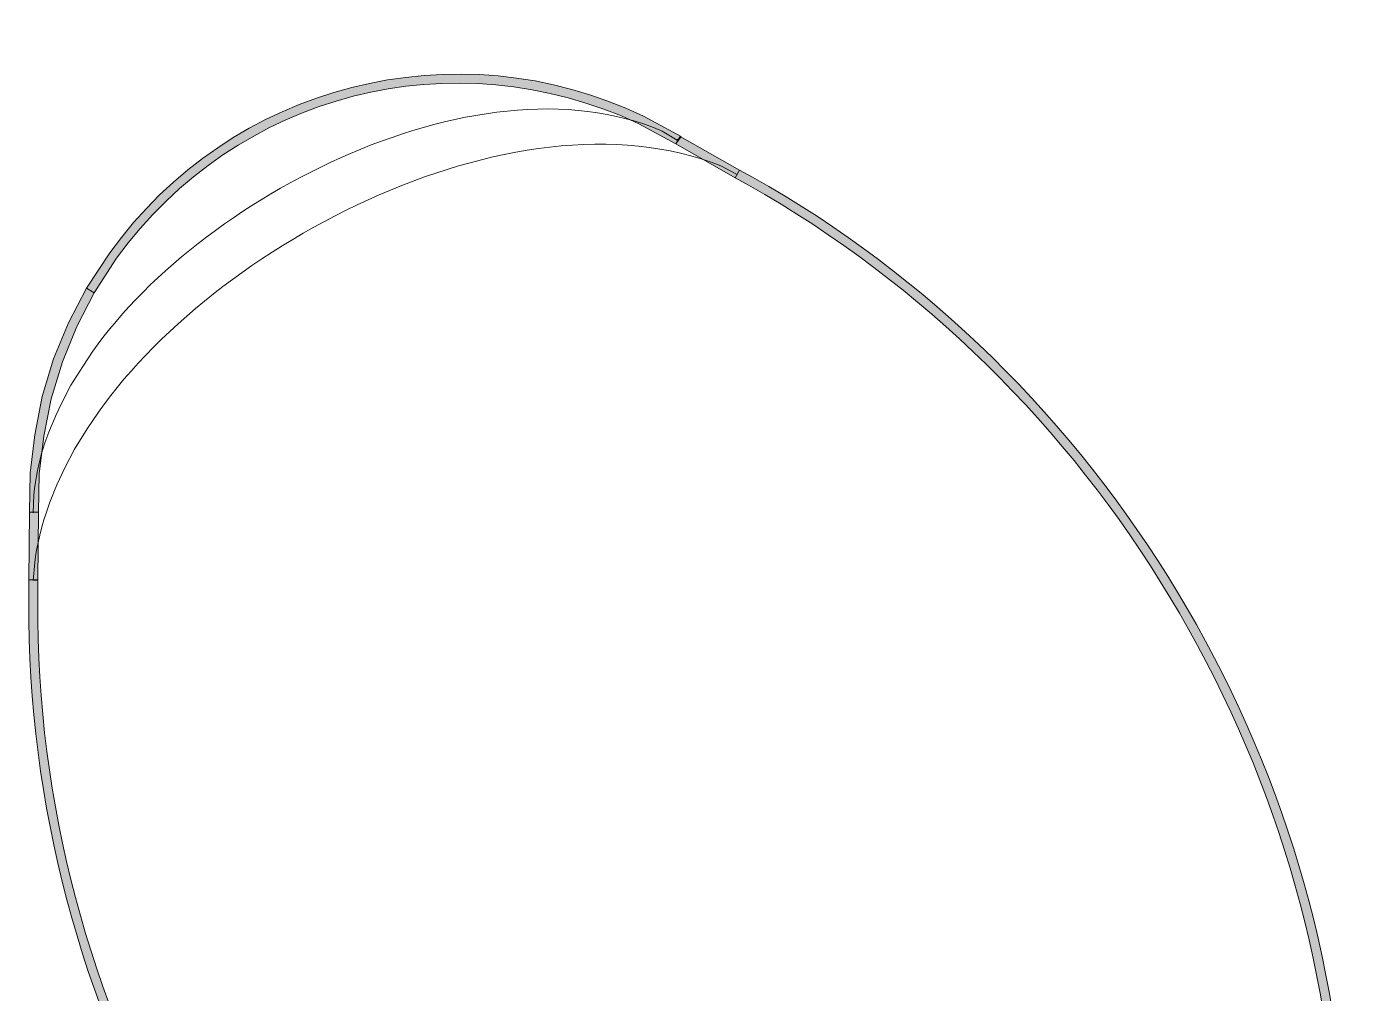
# Model space of a CAD drawing. Header units: inches. Extents: x -1525 to 612, y 0 to 1008.
# Drawn here: x 263.1 to 368.6, y 554.5 to 631.7 of the extents above; entities that cross this region are included whole.
import ezdxf

# ---------------------------------------------------------------- set-up
doc = ezdxf.new("R2010")
doc.units = ezdxf.units.IN
doc.header["$MEASUREMENT"] = 0
doc.layers.add('Layer 1', color=7, linetype='Continuous', lineweight=0)

# ---------------------------------------------------------------- blocks, each defined once
blk = doc.blocks.new('Block_33')
at = {"layer": 'Layer 1', "true_color": 0x000000, "transparency": 33554687}
h = blk.add_hatch(color=18, dxfattribs=at)
h.dxf.hatch_style = 2
edge = h.paths.add_edge_path()
edge.add_spline(control_points=[(314.94, 622.32), (314.94, 622.32), (315.36, 622.92), (315.36, 622.92), (315.36, 622.92), (312.36, 624.54), (312.36, 624.54), (297.44, 631.7), (279.36, 627.11), (269.76, 613.62), (269.76, 613.62), (267.9, 610.8), (267.9, 610.8), (267.9, 610.8), (268.5, 610.44), (268.5, 610.44), (268.5, 610.44), (270.3, 613.2), (270.3, 613.2), (279.92, 626.45), (297.17, 630.85), (312, 623.94), (312, 623.94), (314.94, 622.32), (314.94, 622.32)], knot_values=[0, 0, 0, 0, 1, 1, 1, 2, 2, 2, 3, 3, 3, 4, 4, 4, 5, 5, 5, 6, 6, 6, 7, 7, 7, 8, 8, 8, 8], degree=3, periodic=0)
edge.add_line((314.94, 622.32), (314.94, 622.32))
h = blk.add_hatch(color=18, dxfattribs=at)
h.dxf.hatch_style = 2
h.paths.add_polyline_path([(315.3, 622.92), (314.94, 622.32), (319.68, 619.62), (320.04, 620.22), (315.3, 622.92)])
h = blk.add_hatch(color=18, dxfattribs=at)
h.dxf.hatch_style = 2
edge = h.paths.add_edge_path()
edge.add_spline(control_points=[(367.86, 539.28), (367.86, 539.28), (368.58, 539.28), (368.58, 539.28), (368.58, 539.28), (368.52, 541.02), (368.52, 541.02), (367.65, 573.29), (349.19, 603.89), (321.06, 619.68), (321.06, 619.68), (320.04, 620.22), (320.04, 620.22), (320.04, 620.22), (319.68, 619.62), (319.68, 619.62), (319.68, 619.62), (320.76, 619.02), (320.76, 619.02), (348.67, 603.3), (366.88, 573.06), (367.8, 541.02), (367.8, 541.02), (367.86, 539.28), (367.86, 539.28)], knot_values=[0, 0, 0, 0, 1, 1, 1, 2, 2, 2, 3, 3, 3, 4, 4, 4, 5, 5, 5, 6, 6, 6, 7, 7, 7, 8, 8, 8, 8], degree=3, periodic=0)
edge.add_line((367.86, 539.28), (367.86, 539.28))
h = blk.add_hatch(color=18, dxfattribs=at)
h.dxf.hatch_style = 2
h.paths.add_polyline_path([(268.5, 610.44), (267.9, 610.8), (266.46, 608.04), (265.26, 605.16), (264.36, 602.16), (263.76, 599.1), (263.4, 596.04), (263.34, 592.92), (264.06, 592.92), (264.12, 595.98), (264.48, 598.98), (265.08, 601.98), (265.98, 604.92), (267.12, 607.74), (268.5, 610.44)])
h = blk.add_hatch(color=18, dxfattribs=at)
h.dxf.hatch_style = 2
h.paths.add_polyline_path([(263.28, 587.52), (264, 587.52), (264.06, 592.92), (263.34, 592.92), (263.28, 587.52)])
h = blk.add_hatch(color=18, dxfattribs=at)
h.dxf.hatch_style = 2
edge = h.paths.add_edge_path()
edge.add_spline(control_points=[(264, 587.46), (264, 587.46), (263.28, 587.52), (263.28, 587.52), (263.28, 587.52), (263.28, 585.78), (263.28, 585.78), (263.1, 553.48), (280.51, 522.36), (308.1, 505.62), (308.1, 505.62), (309.12, 504.96), (309.12, 504.96), (309.12, 504.96), (309.48, 505.56), (309.48, 505.56), (309.48, 505.56), (308.46, 506.22), (308.46, 506.22), (281.1, 522.9), (263.8, 553.68), (264, 585.78), (264, 585.78), (264, 587.46), (264, 587.46)], knot_values=[0, 0, 0, 0, 1, 1, 1, 2, 2, 2, 3, 3, 3, 4, 4, 4, 5, 5, 5, 6, 6, 6, 7, 7, 7, 8, 8, 8, 8], degree=3, periodic=0)
edge.add_line((264, 587.46), (264, 587.46))
at = {"layer": 'Layer 1'}
for points in [[(315.3, 622.92), (314.94, 622.32), (319.68, 619.62), (320.04, 620.22), (315.3, 622.92)], [(268.5, 610.44), (267.9, 610.8), (266.46, 608.04), (265.26, 605.16), (264.36, 602.16), (263.76, 599.1), (263.4, 596.04), (263.34, 592.92), (264.06, 592.92), (264.12, 595.98), (264.48, 598.98), (265.08, 601.98), (265.98, 604.92), (267.12, 607.74), (268.5, 610.44)], [(263.28, 587.52), (264, 587.52), (264.06, 592.92), (263.34, 592.92), (263.28, 587.52)]]:
    blk.add_lwpolyline(points, dxfattribs=at)
at = {"layer": 'Layer 1', "color": 18, "lineweight": 9, "true_color": 0x000000}
for points in [[(315.3, 622.92), (314.94, 622.32), (319.68, 619.62), (320.04, 620.22), (315.3, 622.92)], [(315.12, 622.62), (315.06, 622.62), (315.06, 622.68), (315.12, 622.68), (315.12, 622.62)], [(268.5, 610.44), (267.9, 610.8), (266.46, 608.04), (265.26, 605.16), (264.36, 602.16), (263.76, 599.1), (263.4, 596.04), (263.34, 592.92), (264.06, 592.92), (264.12, 595.98), (264.48, 598.98), (265.08, 601.98), (265.98, 604.92), (267.12, 607.74), (268.5, 610.44)], [(263.28, 587.52), (264, 587.52), (264.06, 592.92), (263.34, 592.92), (263.28, 587.52)]]:
    blk.add_lwpolyline(points, dxfattribs=at)
at = {"layer": 'Layer 1'}
for points in [[(314.94, 622.32), (314.94, 622.32), (315.36, 622.92), (315.36, 622.92), (315.36, 622.92), (312.36, 624.54), (312.36, 624.54), (297.44, 631.7), (279.36, 627.11), (269.76, 613.62), (269.76, 613.62), (267.9, 610.8), (267.9, 610.8), (267.9, 610.8), (268.5, 610.44), (268.5, 610.44), (268.5, 610.44), (270.3, 613.2), (270.3, 613.2), (279.92, 626.45), (297.17, 630.85), (312, 623.94), (312, 623.94), (314.94, 622.32), (314.94, 622.32)], [(367.86, 539.28), (367.86, 539.28), (368.58, 539.28), (368.58, 539.28), (368.58, 539.28), (368.52, 541.02), (368.52, 541.02), (367.65, 573.29), (349.19, 603.89), (321.06, 619.68), (321.06, 619.68), (320.04, 620.22), (320.04, 620.22), (320.04, 620.22), (319.68, 619.62), (319.68, 619.62), (319.68, 619.62), (320.76, 619.02), (320.76, 619.02), (348.67, 603.3), (366.88, 573.06), (367.8, 541.02), (367.8, 541.02), (367.86, 539.28), (367.86, 539.28)], [(264, 587.46), (264, 587.46), (263.28, 587.52), (263.28, 587.52), (263.28, 587.52), (263.28, 585.78), (263.28, 585.78), (263.1, 553.48), (280.51, 522.36), (308.1, 505.62), (308.1, 505.62), (309.12, 504.96), (309.12, 504.96), (309.12, 504.96), (309.48, 505.56), (309.48, 505.56), (309.48, 505.56), (308.46, 506.22), (308.46, 506.22), (281.1, 522.9), (263.8, 553.68), (264, 585.78), (264, 585.78), (264, 587.46), (264, 587.46)]]:
    blk.add_open_spline(points, degree=3, knots=[0, 0, 0, 0, 1, 1, 1, 2, 2, 2, 3, 3, 3, 4, 4, 4, 5, 5, 5, 6, 6, 6, 7, 7, 7, 8, 8, 8, 8], dxfattribs=at)
at = {"layer": 'Layer 1', "color": 18, "lineweight": 9, "true_color": 0x000000}
for points, knots in [([(314.94, 622.32), (314.94, 622.32), (315.36, 622.92), (315.36, 622.92), (315.36, 622.92), (312.36, 624.54), (312.36, 624.54), (297.44, 631.7), (279.36, 627.11), (269.76, 613.62), (269.76, 613.62), (267.9, 610.8), (267.9, 610.8), (267.9, 610.8), (268.5, 610.44), (268.5, 610.44), (268.5, 610.44), (270.3, 613.2), (270.3, 613.2), (279.92, 626.45), (297.17, 630.85), (312, 623.94), (312, 623.94), (314.94, 622.32), (314.94, 622.32)], [0, 0, 0, 0, 1, 1, 1, 2, 2, 2, 3, 3, 3, 4, 4, 4, 5, 5, 5, 6, 6, 6, 7, 7, 7, 8, 8, 8, 8]), ([(315.06, 622.62), (315.06, 622.62), (313.86, 623.34), (313.86, 623.34), (298.94, 629.81), (275.67, 617.45), (267.6, 604.56), (267.6, 604.56), (266.64, 603.06), (266.64, 603.06)], [0, 0, 0, 0, 1, 1, 1, 2, 2, 2, 3, 3, 3, 3]), ([(319.8, 619.92), (319.8, 619.92), (318.54, 620.58), (318.54, 620.58), (301.92, 627.15), (276.94, 613.78), (267.96, 599.58), (267.96, 599.58), (266.94, 597.96), (266.94, 597.96)], [0, 0, 0, 0, 1, 1, 1, 2, 2, 2, 3, 3, 3, 3]), ([(367.86, 539.28), (367.86, 539.28), (368.58, 539.28), (368.58, 539.28), (368.58, 539.28), (368.52, 541.02), (368.52, 541.02), (367.65, 573.29), (349.19, 603.89), (321.06, 619.68), (321.06, 619.68), (320.04, 620.22), (320.04, 620.22), (320.04, 620.22), (319.68, 619.62), (319.68, 619.62), (319.68, 619.62), (320.76, 619.02), (320.76, 619.02), (348.67, 603.3), (366.88, 573.06), (367.8, 541.02), (367.8, 541.02), (367.86, 539.28), (367.86, 539.28)], [0, 0, 0, 0, 1, 1, 1, 2, 2, 2, 3, 3, 3, 4, 4, 4, 5, 5, 5, 6, 6, 6, 7, 7, 7, 8, 8, 8, 8]), ([(266.64, 603.06), (266.64, 603.06), (265.86, 601.56), (265.86, 601.56), (264.69, 599.04), (263.96, 597.09), (263.7, 594.3), (263.7, 594.3), (263.64, 592.86), (263.64, 592.86)], [0, 0, 0, 0, 1, 1, 1, 2, 2, 2, 3, 3, 3, 3]), ([(266.94, 597.96), (266.94, 597.96), (266.16, 596.46), (266.16, 596.46), (264.99, 594.1), (264.09, 591.52), (263.76, 588.9), (263.76, 588.9), (263.64, 587.46), (263.64, 587.46)], [0, 0, 0, 0, 1, 1, 1, 2, 2, 2, 3, 3, 3, 3]), ([(264, 587.46), (264, 587.46), (263.28, 587.52), (263.28, 587.52), (263.28, 587.52), (263.28, 585.78), (263.28, 585.78), (263.1, 553.48), (280.51, 522.36), (308.1, 505.62), (308.1, 505.62), (309.12, 504.96), (309.12, 504.96), (309.12, 504.96), (309.48, 505.56), (309.48, 505.56), (309.48, 505.56), (308.46, 506.22), (308.46, 506.22), (281.1, 522.9), (263.8, 553.68), (264, 585.78), (264, 585.78), (264, 587.46), (264, 587.46)], [0, 0, 0, 0, 1, 1, 1, 2, 2, 2, 3, 3, 3, 4, 4, 4, 5, 5, 5, 6, 6, 6, 7, 7, 7, 8, 8, 8, 8])]:
    blk.add_open_spline(points, degree=3, knots=knots, dxfattribs=at)
blk = doc.blocks.new('Block_32')
at = {"layer": 'Layer 1'}
blk.add_blockref('Block_33', (0, 0), dxfattribs=at)

msp = doc.modelspace()

# ---------------------------------------------------------------- block references
at = {"layer": 'Layer 1'}
msp.add_blockref('Block_32', (0, 0), dxfattribs=at)

doc.saveas('drawing.dxf')
